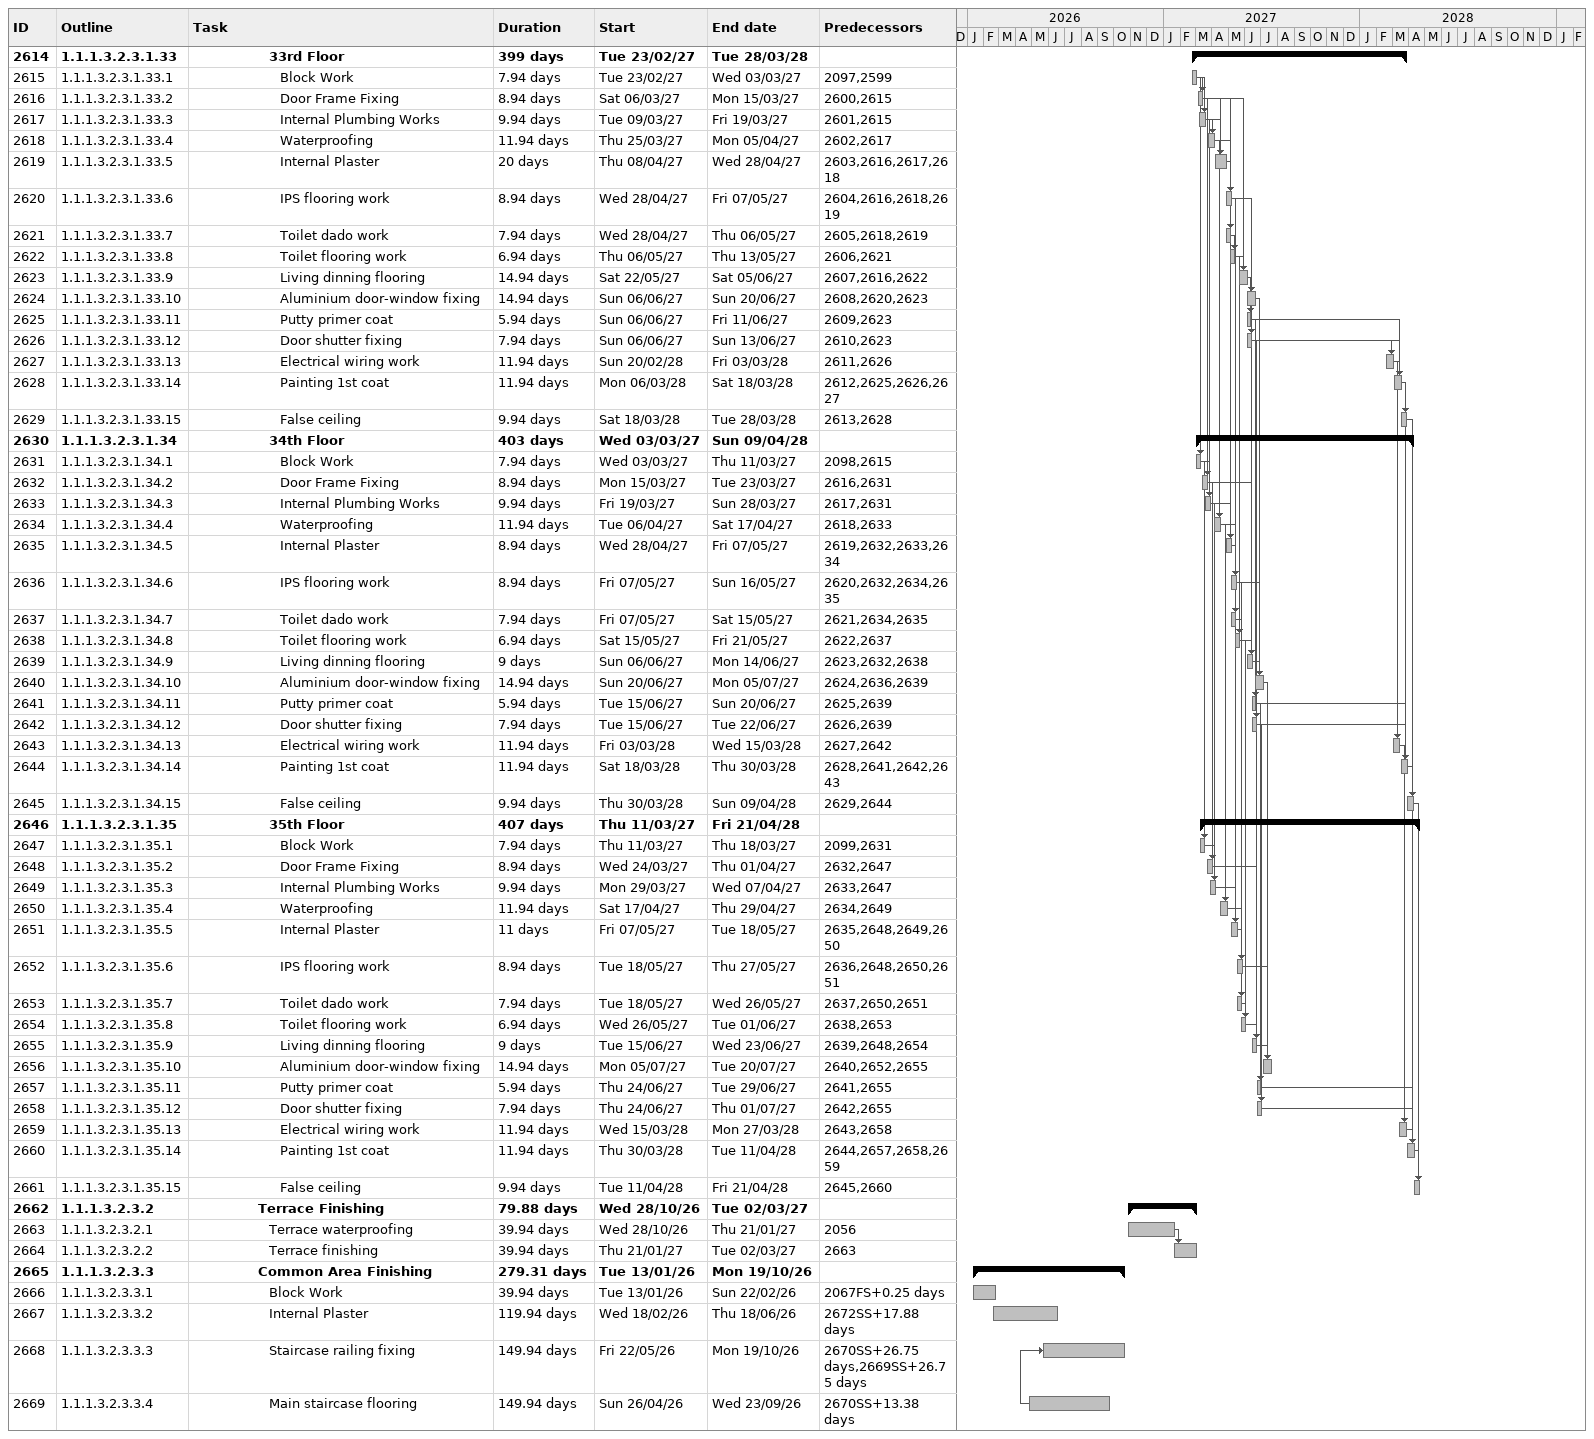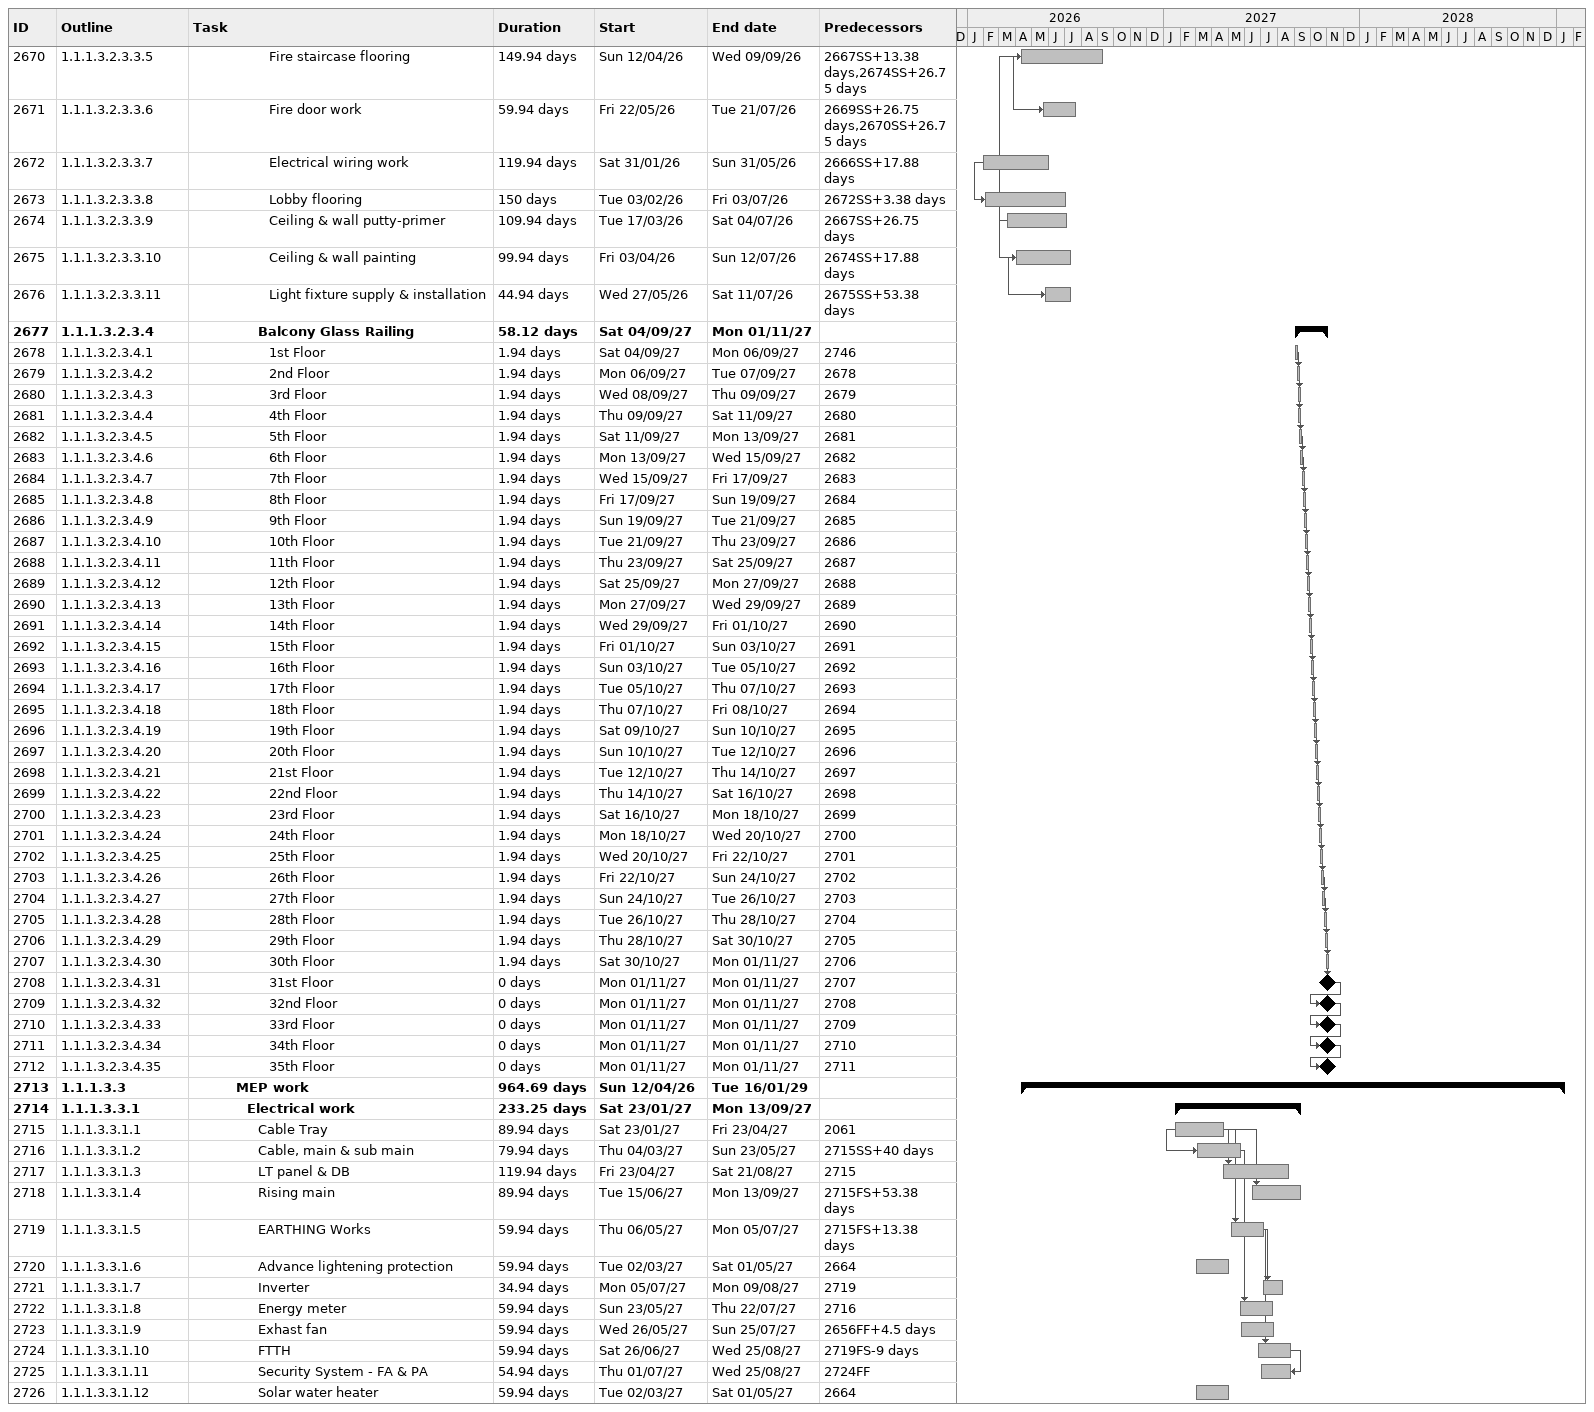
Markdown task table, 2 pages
| ID | WBS | Task | Duration | Start | Finish | Predecessors |
|---|---|---|---|---|---|---|
| 2614 | 1.1.1.3.2.3.1.33 | **33rd Floor** | 399d | 2027-02-23 | 2028-03-28 |  |
| 2615 | 1.1.1.3.2.3.1.33.1 | Block Work | 7.94d | 2027-02-23 | 2027-03-03 | 2097, 2599 |
| 2616 | 1.1.1.3.2.3.1.33.2 | Door Frame Fixing | 8.94d | 2027-03-06 | 2027-03-15 | 2600, 2615 |
| 2617 | 1.1.1.3.2.3.1.33.3 | Internal Plumbing Works | 9.94d | 2027-03-09 | 2027-03-19 | 2601, 2615 |
| 2618 | 1.1.1.3.2.3.1.33.4 | Waterproofing | 11.94d | 2027-03-25 | 2027-04-05 | 2602, 2617 |
| 2619 | 1.1.1.3.2.3.1.33.5 | Internal Plaster | 20d | 2027-04-08 | 2027-04-28 | 2603, 2616, 2617, 2618 |
| 2620 | 1.1.1.3.2.3.1.33.6 | IPS flooring work | 8.94d | 2027-04-28 | 2027-05-07 | 2604, 2616, 2618, 2619 |
| 2621 | 1.1.1.3.2.3.1.33.7 | Toilet dado work | 7.94d | 2027-04-28 | 2027-05-06 | 2605, 2618, 2619 |
| 2622 | 1.1.1.3.2.3.1.33.8 | Toilet flooring work | 6.94d | 2027-05-06 | 2027-05-13 | 2606, 2621 |
| 2623 | 1.1.1.3.2.3.1.33.9 | Living dinning flooring | 14.94d | 2027-05-22 | 2027-06-05 | 2607, 2616, 2622 |
| 2624 | 1.1.1.3.2.3.1.33.10 | Aluminium door-window fixing | 14.94d | 2027-06-06 | 2027-06-20 | 2608, 2620, 2623 |
| 2625 | 1.1.1.3.2.3.1.33.11 | Putty primer coat | 5.94d | 2027-06-06 | 2027-06-11 | 2609, 2623 |
| 2626 | 1.1.1.3.2.3.1.33.12 | Door shutter fixing | 7.94d | 2027-06-06 | 2027-06-13 | 2610, 2623 |
| 2627 | 1.1.1.3.2.3.1.33.13 | Electrical wiring work | 11.94d | 2028-02-20 | 2028-03-03 | 2611, 2626 |
| 2628 | 1.1.1.3.2.3.1.33.14 | Painting 1st coat | 11.94d | 2028-03-06 | 2028-03-18 | 2612, 2625, 2626, 2627 |
| 2629 | 1.1.1.3.2.3.1.33.15 | False ceiling | 9.94d | 2028-03-18 | 2028-03-28 | 2613, 2628 |
| 2630 | 1.1.1.3.2.3.1.34 | **34th Floor** | 403d | 2027-03-03 | 2028-04-09 |  |
| 2631 | 1.1.1.3.2.3.1.34.1 | Block Work | 7.94d | 2027-03-03 | 2027-03-11 | 2098, 2615 |
| 2632 | 1.1.1.3.2.3.1.34.2 | Door Frame Fixing | 8.94d | 2027-03-15 | 2027-03-23 | 2616, 2631 |
| 2633 | 1.1.1.3.2.3.1.34.3 | Internal Plumbing Works | 9.94d | 2027-03-19 | 2027-03-28 | 2617, 2631 |
| 2634 | 1.1.1.3.2.3.1.34.4 | Waterproofing | 11.94d | 2027-04-06 | 2027-04-17 | 2618, 2633 |
| 2635 | 1.1.1.3.2.3.1.34.5 | Internal Plaster | 8.94d | 2027-04-28 | 2027-05-07 | 2619, 2632, 2633, 2634 |
| 2636 | 1.1.1.3.2.3.1.34.6 | IPS flooring work | 8.94d | 2027-05-07 | 2027-05-16 | 2620, 2632, 2634, 2635 |
| 2637 | 1.1.1.3.2.3.1.34.7 | Toilet dado work | 7.94d | 2027-05-07 | 2027-05-15 | 2621, 2634, 2635 |
| 2638 | 1.1.1.3.2.3.1.34.8 | Toilet flooring work | 6.94d | 2027-05-15 | 2027-05-21 | 2622, 2637 |
| 2639 | 1.1.1.3.2.3.1.34.9 | Living dinning flooring | 9d | 2027-06-06 | 2027-06-14 | 2623, 2632, 2638 |
| 2640 | 1.1.1.3.2.3.1.34.10 | Aluminium door-window fixing | 14.94d | 2027-06-20 | 2027-07-05 | 2624, 2636, 2639 |
| 2641 | 1.1.1.3.2.3.1.34.11 | Putty primer coat | 5.94d | 2027-06-15 | 2027-06-20 | 2625, 2639 |
| 2642 | 1.1.1.3.2.3.1.34.12 | Door shutter fixing | 7.94d | 2027-06-15 | 2027-06-22 | 2626, 2639 |
| 2643 | 1.1.1.3.2.3.1.34.13 | Electrical wiring work | 11.94d | 2028-03-03 | 2028-03-15 | 2627, 2642 |
| 2644 | 1.1.1.3.2.3.1.34.14 | Painting 1st coat | 11.94d | 2028-03-18 | 2028-03-30 | 2628, 2641, 2642, 2643 |
| 2645 | 1.1.1.3.2.3.1.34.15 | False ceiling | 9.94d | 2028-03-30 | 2028-04-09 | 2629, 2644 |
| 2646 | 1.1.1.3.2.3.1.35 | **35th Floor** | 407d | 2027-03-11 | 2028-04-21 |  |
| 2647 | 1.1.1.3.2.3.1.35.1 | Block Work | 7.94d | 2027-03-11 | 2027-03-18 | 2099, 2631 |
| 2648 | 1.1.1.3.2.3.1.35.2 | Door Frame Fixing | 8.94d | 2027-03-24 | 2027-04-01 | 2632, 2647 |
| 2649 | 1.1.1.3.2.3.1.35.3 | Internal Plumbing Works | 9.94d | 2027-03-29 | 2027-04-07 | 2633, 2647 |
| 2650 | 1.1.1.3.2.3.1.35.4 | Waterproofing | 11.94d | 2027-04-17 | 2027-04-29 | 2634, 2649 |
| 2651 | 1.1.1.3.2.3.1.35.5 | Internal Plaster | 11d | 2027-05-07 | 2027-05-18 | 2635, 2648, 2649, 2650 |
| 2652 | 1.1.1.3.2.3.1.35.6 | IPS flooring work | 8.94d | 2027-05-18 | 2027-05-27 | 2636, 2648, 2650, 2651 |
| 2653 | 1.1.1.3.2.3.1.35.7 | Toilet dado work | 7.94d | 2027-05-18 | 2027-05-26 | 2637, 2650, 2651 |
| 2654 | 1.1.1.3.2.3.1.35.8 | Toilet flooring work | 6.94d | 2027-05-26 | 2027-06-01 | 2638, 2653 |
| 2655 | 1.1.1.3.2.3.1.35.9 | Living dinning flooring | 9d | 2027-06-15 | 2027-06-23 | 2639, 2648, 2654 |
| 2656 | 1.1.1.3.2.3.1.35.10 | Aluminium door-window fixing | 14.94d | 2027-07-05 | 2027-07-20 | 2640, 2652, 2655 |
| 2657 | 1.1.1.3.2.3.1.35.11 | Putty primer coat | 5.94d | 2027-06-24 | 2027-06-29 | 2641, 2655 |
| 2658 | 1.1.1.3.2.3.1.35.12 | Door shutter fixing | 7.94d | 2027-06-24 | 2027-07-01 | 2642, 2655 |
| 2659 | 1.1.1.3.2.3.1.35.13 | Electrical wiring work | 11.94d | 2028-03-15 | 2028-03-27 | 2643, 2658 |
| 2660 | 1.1.1.3.2.3.1.35.14 | Painting 1st coat | 11.94d | 2028-03-30 | 2028-04-11 | 2644, 2657, 2658, 2659 |
| 2661 | 1.1.1.3.2.3.1.35.15 | False ceiling | 9.94d | 2028-04-11 | 2028-04-21 | 2645, 2660 |
| 2662 | 1.1.1.3.2.3.2 | **Terrace Finishing** | 79.88d | 2026-10-28 | 2027-03-02 |  |
| 2663 | 1.1.1.3.2.3.2.1 | Terrace waterproofing | 39.94d | 2026-10-28 | 2027-01-21 | 2056 |
| 2664 | 1.1.1.3.2.3.2.2 | Terrace finishing | 39.94d | 2027-01-21 | 2027-03-02 | 2663 |
| 2665 | 1.1.1.3.2.3.3 | **Common Area Finishing** | 279.31d | 2026-01-13 | 2026-10-19 |  |
| 2666 | 1.1.1.3.2.3.3.1 | Block Work | 39.94d | 2026-01-13 | 2026-02-22 | 2067FS+0.25d |
| 2667 | 1.1.1.3.2.3.3.2 | Internal Plaster | 119.94d | 2026-02-18 | 2026-06-18 | 2672SS+17.88d |
| 2668 | 1.1.1.3.2.3.3.3 | Staircase railing fixing | 149.94d | 2026-05-22 | 2026-10-19 | 2670SS+26.75d, 2669SS+26.75d |
| 2669 | 1.1.1.3.2.3.3.4 | Main staircase flooring | 149.94d | 2026-04-26 | 2026-09-23 | 2670SS+13.38d |
| 2670 | 1.1.1.3.2.3.3.5 | Fire staircase flooring | 149.94d | 2026-04-12 | 2026-09-09 | 2667SS+13.38d, 2674SS+26.75d |
| 2671 | 1.1.1.3.2.3.3.6 | Fire door work | 59.94d | 2026-05-22 | 2026-07-21 | 2669SS+26.75d, 2670SS+26.75d |
| 2672 | 1.1.1.3.2.3.3.7 | Electrical wiring work | 119.94d | 2026-01-31 | 2026-05-31 | 2666SS+17.88d |
| 2673 | 1.1.1.3.2.3.3.8 | Lobby flooring | 150d | 2026-02-03 | 2026-07-03 | 2672SS+3.38d |
| 2674 | 1.1.1.3.2.3.3.9 | Ceiling & wall putty-primer | 109.94d | 2026-03-17 | 2026-07-04 | 2667SS+26.75d |
| 2675 | 1.1.1.3.2.3.3.10 | Ceiling & wall painting | 99.94d | 2026-04-03 | 2026-07-12 | 2674SS+17.88d |
| 2676 | 1.1.1.3.2.3.3.11 | Light fixture supply & installation | 44.94d | 2026-05-27 | 2026-07-11 | 2675SS+53.38d |
| 2677 | 1.1.1.3.2.3.4 | **Balcony Glass Railing** | 58.12d | 2027-09-04 | 2027-11-01 |  |
| 2678 | 1.1.1.3.2.3.4.1 | 1st Floor | 1.94d | 2027-09-04 | 2027-09-06 | 2746 |
| 2679 | 1.1.1.3.2.3.4.2 | 2nd Floor | 1.94d | 2027-09-06 | 2027-09-07 | 2678 |
| 2680 | 1.1.1.3.2.3.4.3 | 3rd Floor | 1.94d | 2027-09-08 | 2027-09-09 | 2679 |
| 2681 | 1.1.1.3.2.3.4.4 | 4th Floor | 1.94d | 2027-09-09 | 2027-09-11 | 2680 |
| 2682 | 1.1.1.3.2.3.4.5 | 5th Floor | 1.94d | 2027-09-11 | 2027-09-13 | 2681 |
| 2683 | 1.1.1.3.2.3.4.6 | 6th Floor | 1.94d | 2027-09-13 | 2027-09-15 | 2682 |
| 2684 | 1.1.1.3.2.3.4.7 | 7th Floor | 1.94d | 2027-09-15 | 2027-09-17 | 2683 |
| 2685 | 1.1.1.3.2.3.4.8 | 8th Floor | 1.94d | 2027-09-17 | 2027-09-19 | 2684 |
| 2686 | 1.1.1.3.2.3.4.9 | 9th Floor | 1.94d | 2027-09-19 | 2027-09-21 | 2685 |
| 2687 | 1.1.1.3.2.3.4.10 | 10th Floor | 1.94d | 2027-09-21 | 2027-09-23 | 2686 |
| 2688 | 1.1.1.3.2.3.4.11 | 11th Floor | 1.94d | 2027-09-23 | 2027-09-25 | 2687 |
| 2689 | 1.1.1.3.2.3.4.12 | 12th Floor | 1.94d | 2027-09-25 | 2027-09-27 | 2688 |
| 2690 | 1.1.1.3.2.3.4.13 | 13th Floor | 1.94d | 2027-09-27 | 2027-09-29 | 2689 |
| 2691 | 1.1.1.3.2.3.4.14 | 14th Floor | 1.94d | 2027-09-29 | 2027-10-01 | 2690 |
| 2692 | 1.1.1.3.2.3.4.15 | 15th Floor | 1.94d | 2027-10-01 | 2027-10-03 | 2691 |
| 2693 | 1.1.1.3.2.3.4.16 | 16th Floor | 1.94d | 2027-10-03 | 2027-10-05 | 2692 |
| 2694 | 1.1.1.3.2.3.4.17 | 17th Floor | 1.94d | 2027-10-05 | 2027-10-07 | 2693 |
| 2695 | 1.1.1.3.2.3.4.18 | 18th Floor | 1.94d | 2027-10-07 | 2027-10-08 | 2694 |
| 2696 | 1.1.1.3.2.3.4.19 | 19th Floor | 1.94d | 2027-10-09 | 2027-10-10 | 2695 |
| 2697 | 1.1.1.3.2.3.4.20 | 20th Floor | 1.94d | 2027-10-10 | 2027-10-12 | 2696 |
| 2698 | 1.1.1.3.2.3.4.21 | 21st Floor | 1.94d | 2027-10-12 | 2027-10-14 | 2697 |
| 2699 | 1.1.1.3.2.3.4.22 | 22nd Floor | 1.94d | 2027-10-14 | 2027-10-16 | 2698 |
| 2700 | 1.1.1.3.2.3.4.23 | 23rd Floor | 1.94d | 2027-10-16 | 2027-10-18 | 2699 |
| 2701 | 1.1.1.3.2.3.4.24 | 24th Floor | 1.94d | 2027-10-18 | 2027-10-20 | 2700 |
| 2702 | 1.1.1.3.2.3.4.25 | 25th Floor | 1.94d | 2027-10-20 | 2027-10-22 | 2701 |
| 2703 | 1.1.1.3.2.3.4.26 | 26th Floor | 1.94d | 2027-10-22 | 2027-10-24 | 2702 |
| 2704 | 1.1.1.3.2.3.4.27 | 27th Floor | 1.94d | 2027-10-24 | 2027-10-26 | 2703 |
| 2705 | 1.1.1.3.2.3.4.28 | 28th Floor | 1.94d | 2027-10-26 | 2027-10-28 | 2704 |
| 2706 | 1.1.1.3.2.3.4.29 | 29th Floor | 1.94d | 2027-10-28 | 2027-10-30 | 2705 |
| 2707 | 1.1.1.3.2.3.4.30 | 30th Floor | 1.94d | 2027-10-30 | 2027-11-01 | 2706 |
| 2708 | 1.1.1.3.2.3.4.31 | 31st Floor | 0d | 2027-11-01 | 2027-11-01 | 2707 |
| 2709 | 1.1.1.3.2.3.4.32 | 32nd Floor | 0d | 2027-11-01 | 2027-11-01 | 2708 |
| 2710 | 1.1.1.3.2.3.4.33 | 33rd Floor | 0d | 2027-11-01 | 2027-11-01 | 2709 |
| 2711 | 1.1.1.3.2.3.4.34 | 34th Floor | 0d | 2027-11-01 | 2027-11-01 | 2710 |
| 2712 | 1.1.1.3.2.3.4.35 | 35th Floor | 0d | 2027-11-01 | 2027-11-01 | 2711 |
| 2713 | 1.1.1.3.3 | **MEP work** | 964.69d | 2026-04-12 | 2029-01-16 |  |
| 2714 | 1.1.1.3.3.1 | **Electrical work** | 233.25d | 2027-01-23 | 2027-09-13 |  |
| 2715 | 1.1.1.3.3.1.1 | Cable Tray | 89.94d | 2027-01-23 | 2027-04-23 | 2061 |
| 2716 | 1.1.1.3.3.1.2 | Cable, main & sub main | 79.94d | 2027-03-04 | 2027-05-23 | 2715SS+40d |
| 2717 | 1.1.1.3.3.1.3 | LT panel & DB | 119.94d | 2027-04-23 | 2027-08-21 | 2715 |
| 2718 | 1.1.1.3.3.1.4 | Rising main | 89.94d | 2027-06-15 | 2027-09-13 | 2715FS+53.38d |
| 2719 | 1.1.1.3.3.1.5 | EARTHING Works | 59.94d | 2027-05-06 | 2027-07-05 | 2715FS+13.38d |
| 2720 | 1.1.1.3.3.1.6 | Advance lightening protection | 59.94d | 2027-03-02 | 2027-05-01 | 2664 |
| 2721 | 1.1.1.3.3.1.7 | Inverter | 34.94d | 2027-07-05 | 2027-08-09 | 2719 |
| 2722 | 1.1.1.3.3.1.8 | Energy meter | 59.94d | 2027-05-23 | 2027-07-22 | 2716 |
| 2723 | 1.1.1.3.3.1.9 | Exhast fan | 59.94d | 2027-05-26 | 2027-07-25 | 2656FF+4.5d |
| 2724 | 1.1.1.3.3.1.10 | FTTH | 59.94d | 2027-06-26 | 2027-08-25 | 2719FS-9d |
| 2725 | 1.1.1.3.3.1.11 | Security System - FA & PA | 54.94d | 2027-07-01 | 2027-08-25 | 2724FF |
| 2726 | 1.1.1.3.3.1.12 | Solar water heater | 59.94d | 2027-03-02 | 2027-05-01 | 2664 |
